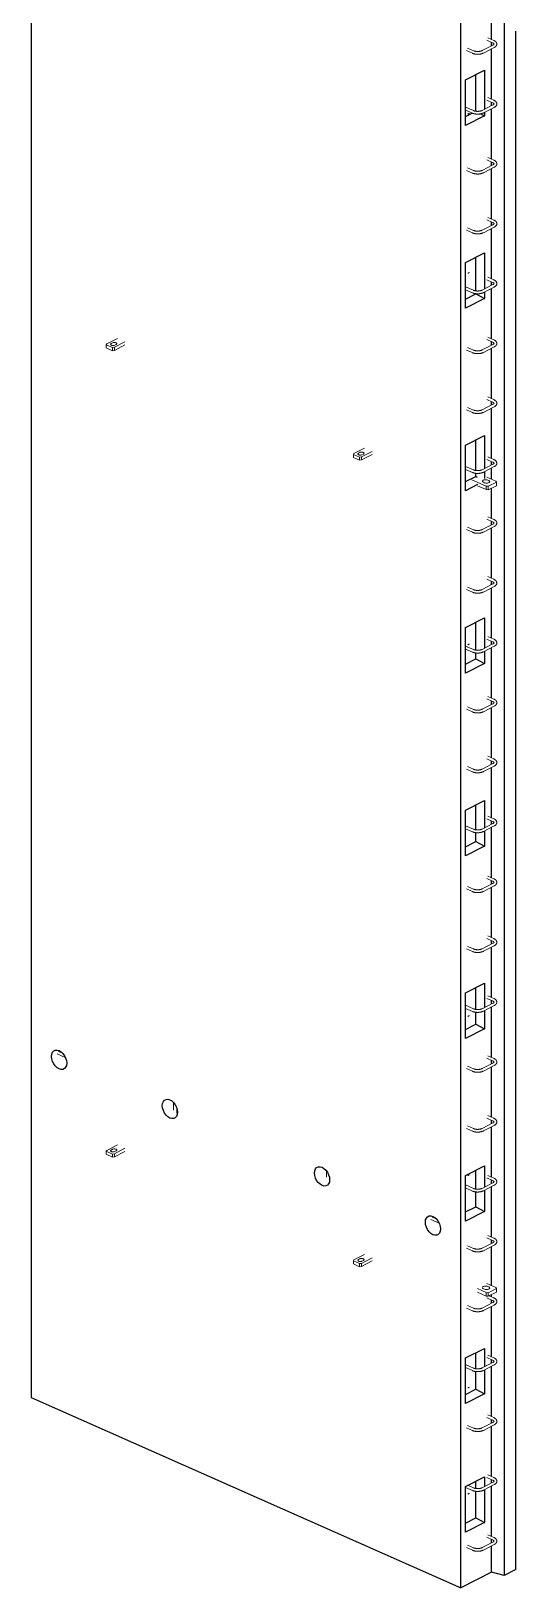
# Model space of a CAD drawing. Header units: millimetres. Extents: x -4792 to 8524, y 1067 to 19348.
# Drawn here: x 2716 to 4115, y 5855 to 10353 of the extents above; entities that cross this region are included whole.
import ezdxf

# ---------------------------------------------------------------- set-up
doc = ezdxf.new("R2010")
doc.units = ezdxf.units.MM
for name, color, linetype, lineweight in [('A-GENM', 13, 'Continuous', 18), ('A-WALL', 113, 'Continuous', 25), ('S-RBAR', 171, 'Continuous', 18)]:
    doc.layers.add(name, color=color, linetype=linetype, lineweight=lineweight)

# ---------------------------------------------------------------- blocks, each defined once
blk = doc.blocks.new('Rebar Bar - Part 2980172403-431004-3D Ortho')
at = {"layer": 'S-RBAR'}
blk.add_line((9966.4, 7041.2), (9966.4, 7058.5), dxfattribs=at)
blk = doc.blocks.new('Rebar Bar - Part 2980172403-V1-3D Ortho')
at = {"layer": 'S-RBAR'}
for p, q in [((9524, 7257.6), (9524, 7234.8)), ((9534, 7226), (9534, 7240.3))]:
    blk.add_line(p, q, dxfattribs=at)
blk = doc.blocks.new('Rebar Bar - Part 2031897438-431004-3D Ortho')
at = {"layer": 'S-RBAR'}
for p, q in [((9188.3, 7397.9), (9212.1, 7387.3)), ((9203.9, 7399.7), (9192, 7405))]:
    blk.add_line(p, q, dxfattribs=at)
blk = doc.blocks.new('Rebar Bar - Part 776176355-431004-3D Ortho')
at = {"layer": 'S-RBAR'}
blk.add_polyline3d([(10378.3, 12262.3, 0), (10377.2, 12261.7, 0), (10376, 12261.2, 0), (10374.8, 12260.7, 0), (10373.6, 12260.2, 0)], dxfattribs=at)
blk = doc.blocks.new('Rebar Bar - Part 2031897438-V2-3D Ortho')
at = {"layer": 'S-RBAR'}
for p, q in [((10267.4, 6918.9), (10291.2, 6908.3)), ((10283, 6920.8), (10271.1, 6926))]:
    blk.add_line(p, q, dxfattribs=at)
blk = doc.blocks.new('RR spread anchor face based - RR-SA-2_5-150-1726819-3D Ortho')
at = {"layer": 'A-GENM'}
for p, q in [((9362.3, 13461), (9331.6, 13445.3)), ((9353.6, 13435.5), (9384.3, 13451.2)), ((9331.6, 13445.3), (9330.1, 13442.7)), ((9330.1, 13442.7), (9348.3, 13434.6)), ((9330.1, 13442.7), (9330.1, 13433.9)), ((9348.3, 13425.8), (9330.1, 13433.9)), ((9344.6, 13446.3), (9348.7, 13448.4)), ((9348.3, 13434.6), (9353.6, 13435.5)), ((9348.3, 13434.6), (9348.3, 13425.8)), ((9353.6, 13426.7), (9348.3, 13425.8)), ((9384.3, 13442.4), (9353.6, 13426.7)), ((9353.6, 13435.5), (9353.6, 13426.7)), ((9359, 13443.9), (9354.9, 13441.8))]:
    blk.add_line(p, q, dxfattribs=at)
for points in [[(9348.7, 13448.4, 0), (9350.1, 13449, 0), (9351.8, 13449.3, 0), (9353.6, 13449.5, 0), (9355.4, 13449.4, 0), (9357.1, 13449.1, 0), (9358.6, 13448.6, 0), (9359.8, 13447.9, 0), (9360.5, 13447.1, 0), (9360.9, 13446.3, 0), (9360.7, 13445.4, 0), (9360, 13444.6, 0), (9359, 13443.9, 0)], [(9354.9, 13441.8, 0), (9353.5, 13441.2, 0), (9351.8, 13440.9, 0), (9350, 13440.7, 0), (9348.2, 13440.8, 0), (9346.5, 13441.1, 0), (9345, 13441.6, 0), (9343.8, 13442.3, 0), (9343.1, 13443.1, 0), (9342.8, 13443.9, 0)], [(9342.9, 13444.8, 0), (9343.6, 13445.6, 0), (9344.6, 13446.3, 0)]]:
    blk.add_polyline3d(points, dxfattribs=at)
blk = doc.blocks.new('RR spread anchor face based - RR-SA-2_5-150-V3-3D Ortho')
at = {"layer": 'A-GENM'}
for p, q in [((10075.9, 13144.5), (10044.9, 13128.7)), ((10066.9, 13118.9), (10097.6, 13134.6)), ((10044.9, 13128.7), (10043.4, 13126.1)), ((10043.4, 13126.1), (10061.6, 13118)), ((10043.4, 13126.1), (10043.4, 13117.3)), ((10061.6, 13109.2), (10043.4, 13117.3)), ((10057.9, 13129.7), (10062, 13131.8)), ((10061.6, 13118), (10066.9, 13118.9)), ((10061.6, 13118), (10061.6, 13109.2)), ((10066.9, 13110.1), (10061.6, 13109.2)), ((10097.6, 13125.8), (10066.9, 13110.1)), ((10066.9, 13118.9), (10066.9, 13110.1)), ((10072.3, 13127.3), (10068.2, 13125.2))]:
    blk.add_line(p, q, dxfattribs=at)
for points in [[(10068.2, 13125.2, 0), (10066.8, 13124.6, 0), (10065.1, 13124.3, 0), (10063.3, 13124.1, 0), (10061.5, 13124.2, 0), (10059.8, 13124.5, 0), (10058.3, 13125, 0), (10057.1, 13125.7, 0), (10056.4, 13126.5, 0), (10056.1, 13127.3, 0)], [(10056.2, 13128.2, 0), (10056.9, 13129, 0), (10057.9, 13129.7, 0)], [(10062, 13131.8, 0), (10063.4, 13132.4, 0), (10065.1, 13132.7, 0), (10066.9, 13132.9, 0), (10068.7, 13132.8, 0), (10070.4, 13132.5, 0), (10071.9, 13132, 0), (10073.1, 13131.3, 0), (10073.9, 13130.5, 0), (10074.2, 13129.7, 0), (10074, 13128.8, 0), (10073.3, 13128, 0), (10072.3, 13127.3, 0)]]:
    blk.add_polyline3d(points, dxfattribs=at)
blk = doc.blocks.new('RR spread anchor face based - RR-SA-2_5-150-V4-3D Ortho')
at = {"layer": 'A-GENM'}
for p, q in [((10044.9, 9132.3), (10043.4, 9129.8)), ((10075.9, 9148.2), (10044.9, 9132.3)), ((10057.9, 9133.4), (10062, 9135.5)), ((10066.9, 9122.6), (10097.4, 9138.2)), ((10072.3, 9130.9), (10068.2, 9128.9)), ((10043.4, 9129.8), (10061.6, 9121.7)), ((10043.4, 9129.8), (10043.4, 9121)), ((10061.6, 9112.9), (10043.4, 9121)), ((10061.6, 9121.7), (10066.9, 9122.6)), ((10061.6, 9121.7), (10061.6, 9112.9)), ((10066.9, 9113.8), (10061.6, 9112.9)), ((10097.6, 9129.5), (10066.9, 9113.8)), ((10066.9, 9122.6), (10066.9, 9113.8))]:
    blk.add_line(p, q, dxfattribs=at)
for points in [[(10068.2, 9128.9, 0), (10066.8, 9128.3, 0), (10065.1, 9127.9, 0), (10063.3, 9127.8, 0), (10061.5, 9127.9, 0), (10059.8, 9128.2, 0), (10058.3, 9128.7, 0), (10057.1, 9129.4, 0), (10056.4, 9130.2, 0), (10056.1, 9131, 0)], [(10056.2, 9131.9, 0), (10056.9, 9132.7, 0), (10057.9, 9133.4, 0)], [(10062, 9135.5, 0), (10063.4, 9136, 0), (10065.1, 9136.4, 0), (10066.9, 9136.6, 0), (10068.7, 9136.5, 0), (10070.4, 9136.2, 0), (10071.9, 9135.7, 0), (10073.1, 9135, 0), (10073.9, 9134.2, 0), (10074.2, 9133.3, 0), (10074, 9132.5, 0), (10073.3, 9131.7, 0), (10072.3, 9130.9, 0)]]:
    blk.add_polyline3d(points, dxfattribs=at)
blk = doc.blocks.new('Rebar Bar - Part 3166313199-431004-3D Ortho')
at = {"layer": 'S-RBAR'}
for p, q in [((10428.3, 13787), (10445.5, 13779.3)), ((10448.8, 13786.6), (10431.5, 13794.3))]:
    blk.add_line(p, q, dxfattribs=at)
blk = doc.blocks.new('Rebar Bar - Part 2227165887-431004-3D Ortho')
at = {"layer": 'S-RBAR'}
for points in [[(10446.3, 13773.1, 0), (10446.7, 13773.3, 0), (10447.1, 13773.5, 0), (10447.5, 13773.8, 0), (10447.8, 13774, 0), (10448.1, 13774.2, 0), (10448.4, 13774.4, 0), (10448.6, 13774.6, 0), (10448.8, 13774.8, 0), (10449, 13775, 0), (10449.1, 13775.2, 0), (10449.2, 13775.3, 0), (10449.3, 13775.5, 0), (10449.4, 13775.6, 0), (10449.4, 13775.7, 0), (10449.5, 13775.8, 0), (10449.5, 13775.9, 0), (10449.5, 13775.9, 0), (10449.5, 13776, 0), (10449.5, 13776, 0), (10449.5, 13776.1, 0), (10449.5, 13776.1, 0), (10449.5, 13776.2, 0), (10449.4, 13776.3, 0), (10449.4, 13776.4, 0), (10449.4, 13776.5, 0), (10449.3, 13776.6, 0), (10449.2, 13776.8, 0), (10449, 13776.9, 0), (10448.9, 13777.1, 0), (10448.7, 13777.3, 0), (10448.5, 13777.5, 0), (10448.2, 13777.7, 0), (10448, 13778, 0), (10447.6, 13778.2, 0), (10447.3, 13778.4, 0), (10446.9, 13778.6, 0), (10446.5, 13778.8, 0), (10446.1, 13779.1, 0), (10445.6, 13779.3, 0), (10445.5, 13779.3, 0)], [(10449.9, 13766, 0), (10450.6, 13766.3, 0), (10451.2, 13766.7, 0), (10451.8, 13767.1, 0), (10452.4, 13767.5, 0), (10453, 13767.9, 0), (10453.5, 13768.3, 0), (10454.1, 13768.8, 0), (10454.6, 13769.3, 0), (10455, 13769.8, 0), (10455.5, 13770.3, 0), (10455.9, 13770.9, 0), (10456.2, 13771.5, 0), (10456.6, 13772.1, 0), (10456.8, 13772.7, 0), (10457.1, 13773.4, 0), (10457.3, 13774.1, 0), (10457.4, 13774.8, 0), (10457.5, 13775.5, 0), (10457.5, 13776.2, 0), (10457.5, 13776.9, 0), (10457.3, 13777.6, 0), (10457.2, 13778.3, 0), (10457, 13779, 0), (10456.7, 13779.6, 0), (10456.4, 13780.3, 0), (10456.1, 13780.9, 0), (10455.7, 13781.4, 0), (10455.2, 13782, 0), (10454.8, 13782.5, 0), (10454.3, 13783, 0), (10453.8, 13783.5, 0), (10453.3, 13783.9, 0), (10452.7, 13784.4, 0), (10452.1, 13784.8, 0), (10451.5, 13785.2, 0), (10450.9, 13785.5, 0), (10450.3, 13785.9, 0), (10449.6, 13786.2, 0), (10448.9, 13786.6, 0), (10448.8, 13786.6, 0)]]:
    blk.add_polyline3d(points, dxfattribs=at)
blk = doc.blocks.new('Rebar Bar - Part 981547073-431004-3D Ortho')
at = {"layer": 'S-RBAR'}
for p, q in [((10446.3, 13773.1), (10414.9, 13757.1)), ((10418.6, 13749.9), (10449.9, 13766))]:
    blk.add_line(p, q, dxfattribs=at)
blk = doc.blocks.new('Rebar Bar - Part 2227165887-V5-3D Ortho')
at = {"layer": 'S-RBAR'}
for points in [[(10418.6, 13749.9, 0), (10417.9, 13749.6, 0), (10417.2, 13749.3, 0), (10416.5, 13749, 0), (10415.8, 13748.7, 0), (10415.1, 13748.5, 0), (10414.3, 13748.2, 0), (10413.5, 13748, 0), (10412.7, 13747.8, 0), (10411.9, 13747.6, 0), (10411.1, 13747.4, 0), (10410.3, 13747.2, 0), (10409.5, 13747.1, 0), (10408.6, 13746.9, 0), (10407.8, 13746.8, 0), (10406.9, 13746.7, 0), (10406.1, 13746.6, 0), (10405.2, 13746.6, 0), (10404.3, 13746.5, 0), (10403.5, 13746.5, 0), (10402.6, 13746.5, 0), (10401.7, 13746.5, 0), (10400.8, 13746.5, 0), (10400, 13746.5, 0), (10399.1, 13746.6, 0), (10398.2, 13746.6, 0), (10397.4, 13746.7, 0), (10396.5, 13746.8, 0), (10395.7, 13746.9, 0), (10394.8, 13747.1, 0), (10394, 13747.2, 0), (10393.2, 13747.4, 0), (10392.4, 13747.6, 0), (10391.6, 13747.8, 0), (10390.8, 13748, 0), (10390, 13748.2, 0), (10389.2, 13748.4, 0), (10388.5, 13748.7, 0), (10387.8, 13749, 0), (10387.1, 13749.3, 0), (10386.9, 13749.4, 0)], [(10414.9, 13757.1, 0), (10414.5, 13756.8, 0), (10414, 13756.6, 0), (10413.5, 13756.4, 0), (10413, 13756.2, 0), (10412.5, 13756, 0), (10411.9, 13755.8, 0), (10411.3, 13755.7, 0), (10410.7, 13755.5, 0), (10410.1, 13755.4, 0), (10409.5, 13755.2, 0), (10408.8, 13755.1, 0), (10408.2, 13755, 0), (10407.5, 13754.9, 0), (10406.8, 13754.8, 0), (10406.1, 13754.7, 0), (10405.4, 13754.6, 0), (10404.7, 13754.6, 0), (10404, 13754.5, 0), (10403.2, 13754.5, 0), (10402.5, 13754.5, 0), (10401.8, 13754.5, 0), (10401.1, 13754.5, 0), (10400.3, 13754.5, 0), (10399.6, 13754.5, 0), (10398.9, 13754.6, 0), (10398.2, 13754.7, 0), (10397.5, 13754.8, 0), (10396.8, 13754.8, 0), (10396.1, 13755, 0), (10395.5, 13755.1, 0), (10394.8, 13755.2, 0), (10394.2, 13755.3, 0), (10393.6, 13755.5, 0), (10393, 13755.7, 0), (10392.4, 13755.8, 0), (10391.8, 13756, 0), (10391.3, 13756.2, 0), (10390.8, 13756.4, 0), (10390.3, 13756.6, 0), (10390.1, 13756.7, 0)]]:
    blk.add_polyline3d(points, dxfattribs=at)
blk = doc.blocks.new('Rebar Bar - Part 3131074535-431004-3D Ortho')
at = {"layer": 'S-RBAR'}
for p, q in [((10390.1, 13756.7), (10372.9, 13764.3)), ((10369.7, 13757), (10386.9, 13749.4))]:
    blk.add_line(p, q, dxfattribs=at)
blk = doc.blocks.new('Rebar Bar - Part 3131074535-V9-3D Ortho')
at = {"layer": 'S-RBAR'}
for p, q in [((10390.1, 11680.4), (10367.3, 11690.6)), ((10367.3, 11681.8), (10386.9, 11673.1))]:
    blk.add_line(p, q, dxfattribs=at)
blk = doc.blocks.new('Rebar Bar - Part 3131074535-V10-3D Ortho')
at = {"layer": 'S-RBAR'}
for p, q in [((10369.7, 9258.4), (10386.9, 9250.8)), ((10390.1, 9258.1), (10372.6, 9265.8))]:
    blk.add_line(p, q, dxfattribs=at)
blk = doc.blocks.new('Rebar Bar - Part 3166313199-V11-3D Ortho')
at = {"layer": 'S-RBAR'}
for p, q in [((10428.3, 8423.3), (10445.5, 8415.6)), ((10448.8, 8422.9), (10431.5, 8430.6))]:
    blk.add_line(p, q, dxfattribs=at)
blk = doc.blocks.new('Rebar Bar - Part 3131074535-V12-3D Ortho')
at = {"layer": 'S-RBAR'}
for p, q in [((10369.7, 7701.2), (10386.9, 7693.6)), ((10390.1, 7700.9), (10373.2, 7708.4))]:
    blk.add_line(p, q, dxfattribs=at)
blk = doc.blocks.new('Rebar Bar - Part 3166313199-V13-3D Ortho')
at = {"layer": 'S-RBAR'}
for p, q in [((10428.3, 6693), (10445.5, 6685.4)), ((10448.8, 6692.7), (10435.3, 6698.7))]:
    blk.add_line(p, q, dxfattribs=at)
blk = doc.blocks.new('Rebar Bar - Part 3131074535-V14-3D Ortho')
at = {"layer": 'S-RBAR'}
for p, q in [((10367.3, 6145.1), (10386.9, 6136.4)), ((10390.1, 6143.7), (10372.9, 6151.3))]:
    blk.add_line(p, q, dxfattribs=at)
blk = doc.blocks.new('RR spread anchor face based - RR-SA-4_0-320-1726835-3D Ortho')
at = {"layer": 'A-GENM'}
for p, q in [((10401.3, 13046.2), (10426.9, 13034.9)), ((10421.8, 13044.3), (10418.9, 13045.6)), ((10454.2, 13048.8), (10428.6, 13060.2)), ((10431.1, 13051.9), (10434.1, 13050.6)), ((10432.3, 13034.1), (10456.2, 13046.3)), ((10456.2, 13046.3), (10454.2, 13048.8)), ((10456.2, 13046.3), (10456.2, 13035.8)), ((10426.9, 13024.3), (10401.3, 13035.7)), ((10426.9, 13034.9), (10432.3, 13034.1)), ((10426.9, 13024.3), (10426.9, 13034.9)), ((10432.3, 13023.6), (10426.9, 13024.3)), ((10456.2, 13035.8), (10432.3, 13023.6)), ((10432.3, 13034.1), (10432.3, 13023.6))]:
    blk.add_line(p, q, dxfattribs=at)
for points in [[(10418.9, 13045.6, 0), (10417.4, 13046.5, 0), (10416.4, 13047.5, 0), (10416, 13048.6, 0)], [(10416.2, 13049.7, 0), (10417, 13050.8, 0), (10418.4, 13051.7, 0), (10420.2, 13052.4, 0), (10422.4, 13052.9, 0), (10424.7, 13053, 0), (10427, 13052.9, 0), (10429.2, 13052.5, 0), (10431.1, 13051.9, 0)], [(10434.1, 13050.6, 0), (10435.6, 13049.7, 0), (10436.5, 13048.7, 0), (10436.9, 13047.6, 0), (10436.7, 13046.5, 0), (10435.9, 13045.4, 0), (10434.5, 13044.5, 0), (10432.7, 13043.8, 0), (10430.6, 13043.4, 0), (10428.2, 13043.2, 0), (10425.9, 13043.3, 0), (10423.7, 13043.7, 0), (10421.8, 13044.3, 0)]]:
    blk.add_polyline3d(points, dxfattribs=at)
blk = doc.blocks.new('RR spread anchor face based - RR-SA-4_0-320-V17-3D Ortho')
at = {"layer": 'A-GENM'}
for p, q in [((10385.8, 9056.8), (10426.9, 9038.5)), ((10421.8, 9048), (10418.9, 9049.3)), ((10454.2, 9052.5), (10428.6, 9063.8)), ((10431.1, 9055.6), (10434.1, 9054.3)), ((10432.3, 9037.8), (10456.2, 9050)), ((10456.2, 9050), (10454.2, 9052.5)), ((10456.2, 9050), (10456.2, 9039.4)), ((10426.9, 9028), (10401.3, 9039.3)), ((10426.9, 9038.5), (10432.3, 9037.8)), ((10426.9, 9028), (10426.9, 9038.5)), ((10432.3, 9027.2), (10426.9, 9028)), ((10456.2, 9039.4), (10432.3, 9027.2)), ((10432.3, 9037.8), (10432.3, 9027.2))]:
    blk.add_line(p, q, dxfattribs=at)
for points in [[(10418.9, 9049.3, 0), (10417.4, 9050.1, 0), (10416.4, 9051.2, 0), (10416, 9052.3, 0)], [(10416.2, 9053.4, 0), (10417, 9054.4, 0), (10418.4, 9055.3, 0), (10420.2, 9056.1, 0), (10422.4, 9056.5, 0), (10424.7, 9056.7, 0), (10427, 9056.6, 0), (10429.2, 9056.2, 0), (10431.1, 9055.6, 0)], [(10434.1, 9054.3, 0), (10435.6, 9053.4, 0), (10436.5, 9052.4, 0), (10436.9, 9051.3, 0), (10436.7, 9050.2, 0), (10435.9, 9049.1, 0), (10434.5, 9048.2, 0), (10432.7, 9047.5, 0), (10430.6, 9047, 0), (10428.2, 9046.8, 0), (10425.9, 9046.9, 0), (10423.7, 9047.3, 0), (10421.8, 9048, 0)]]:
    blk.add_polyline3d(points, dxfattribs=at)

msp = doc.modelspace()

# ---------------------------------------------------------------- linework, layer by layer
at = {"layer": 'A-WALL'}
for p, q in [((4080.8, 13852.5), (4080.8, 5890.6)), ((2716, 13741.9), (2716, 6405.2)), ((3956.1, 5854.8), (3956.1, 13261.2)), ((4044.7, 10329), (4044.7, 10474.6)), ((4114.9, 5908), (4114.9, 10352.8)), ((4044.7, 10310.5), (4044.7, 10320.4)), ((4044.7, 10156), (4044.7, 10301.6)), ((3969.7, 10212), (4024.3, 10239.9)), ((3969.7, 10080.1), (3969.7, 10212)), ((3999.2, 10121.6), (3999.2, 10227.1)), ((4024.3, 10239.9), (4024.3, 10127)), ((4044.7, 10137.5), (4044.7, 10147.4)), ((4044.7, 9983), (4044.7, 10128.6)), ((3969.7, 10106.4), (3988.8, 10116.2)), ((4024.3, 10108), (3969.7, 10080.1)), ((4013.2, 10113.9), (4024.3, 10108)), ((4024.3, 10118.1), (4024.3, 10108)), ((4044.7, 9964.5), (4044.7, 9974.3)), ((4044.7, 9810), (4044.7, 9955.2)), ((4044.7, 9791.4), (4044.7, 9801.3)), ((4044.7, 9637), (4044.7, 9782.5)), ((3969.7, 9684.5), (4024.3, 9712.3)), ((3969.7, 9552.6), (3969.7, 9684.5)), ((3999.2, 9602.5), (3999.2, 9699.5)), ((4024.3, 9712.3), (4024.3, 9607.9)), ((4044.7, 9618.4), (4044.7, 9628.3)), ((3969.7, 9578.8), (3999.2, 9593.9)), ((3999.2, 9593.9), (3999.2, 9594.4)), ((3999.2, 9593.9), (4024.3, 9580.4)), ((4024.3, 9599.1), (4024.3, 9580.4)), ((4044.7, 9463.9), (4044.7, 9609.5)), ((4024.3, 9580.4), (3969.7, 9552.6)), ((4044.7, 9445.4), (4044.7, 9455.3)), ((4044.7, 9291.4), (4044.7, 9436.5)), ((4044.7, 9272.4), (4044.7, 9282.2)), ((4044.7, 9117.9), (4044.7, 9263.5)), ((3969.7, 9156.9), (4024.3, 9184.8)), ((4024.3, 9184.8), (4024.3, 9088.8)), ((3969.7, 9025), (3969.7, 9156.9)), ((3999.2, 9083.5), (3999.2, 9171.9)), ((4044.7, 9099.3), (4044.7, 9109.2)), ((4044.7, 9057.8), (4044.7, 9090.4)), ((3969.7, 9051.3), (3999.2, 9066.3)), ((4003.8, 9042.4), (3969.7, 9025)), ((3999.2, 9066.3), (3999.2, 9075.3)), ((3999.2, 9066.3), (4002.9, 9064.3)), ((4024.3, 9080), (4024.3, 9060.4)), ((4044.7, 8944.9), (4044.7, 9032.3)), ((4044.7, 8926.3), (4044.7, 8936.2)), ((4044.7, 8771.8), (4044.7, 8917.4)), ((4044.7, 8753.3), (4044.7, 8763.2)), ((4044.7, 8598.8), (4044.7, 8744.4)), ((3969.7, 8629.3), (4024.3, 8657.2)), ((3999.2, 8564.4), (3999.2, 8644.4)), ((4024.3, 8657.2), (4024.3, 8569.8)), ((3969.7, 8497.4), (3969.7, 8629.3)), ((3999.2, 8538.7), (3999.2, 8556.2)), ((4024.3, 8560.9), (4024.3, 8525.3)), ((4044.7, 8580.3), (4044.7, 8590.1)), ((4044.7, 8425.8), (4044.7, 8571.4)), ((3969.7, 8523.7), (3999.2, 8538.7)), ((4024.3, 8525.3), (3969.7, 8497.4)), ((3999.2, 8538.7), (4024.3, 8525.3)), ((4044.7, 8407.2), (4044.7, 8417.1)), ((4044.7, 8252.8), (4044.7, 8398.3)), ((4044.7, 8234.2), (4044.7, 8244.1)), ((4044.7, 8079.7), (4044.7, 8225.3)), ((3969.7, 8101.8), (4024.3, 8129.6)), ((3969.7, 7969.9), (3969.7, 8101.8)), ((3999.2, 8045.3), (3999.2, 8116.8)), ((4024.3, 8129.6), (4024.3, 8050.7)), ((4044.7, 8061.2), (4044.7, 8071.1)), ((4044.7, 7906.7), (4044.7, 8052.3)), ((3969.7, 7996.1), (3999.2, 8011.2)), ((3999.2, 8011.2), (3999.2, 8037.2)), ((3999.2, 8011.2), (4024.3, 7997.7)), ((4024.3, 8041.9), (4024.3, 7997.7)), ((4024.3, 7997.7), (3969.7, 7969.9)), ((4044.7, 7888.2), (4044.7, 7898.1)), ((4044.7, 7733.9), (4044.7, 7879.3)), ((4044.7, 7715.2), (4044.7, 7725)), ((4044.7, 7560.7), (4044.7, 7706.2)), ((3969.7, 7574.2), (4024.3, 7602.1)), ((4024.3, 7602.1), (4024.3, 7531.6)), ((3969.7, 7442.3), (3969.7, 7574.2)), ((3999.2, 7526.3), (3999.2, 7589.2)), ((3999.2, 7483.6), (3999.2, 7518.1)), ((4024.3, 7522.8), (4024.3, 7470.2)), ((4044.7, 7542.1), (4044.7, 7552)), ((4044.7, 7387.7), (4044.7, 7533.2)), ((3969.7, 7468.6), (3999.2, 7483.6)), ((4024.3, 7470.2), (3969.7, 7442.3)), ((3999.2, 7483.6), (4024.3, 7470.2)), ((4044.7, 7369.1), (4044.7, 7379)), ((4044.7, 7214.6), (4044.7, 7360.2)), ((4044.7, 7196.1), (4044.7, 7206)), ((4044.7, 7041.6), (4044.7, 7187.2)), ((3969.7, 7046.6), (4024.3, 7074.5)), ((4024.3, 7074.5), (4024.3, 7012.5)), ((3969.7, 6914.7), (3969.7, 7046.6)), ((3999.2, 7007.2), (3999.2, 7061.7)), ((4044.7, 7023.1), (4044.7, 7032.9)), ((3999.2, 6956), (3999.2, 6999)), ((4024.3, 7003.7), (4024.3, 6942.6)), ((4044.7, 6868.6), (4044.7, 7014.2)), ((3969.7, 6941), (3999.2, 6956)), ((4024.3, 6942.6), (3969.7, 6914.7)), ((3999.2, 6956), (4024.3, 6942.6)), ((4044.7, 6850), (4044.7, 6859.9)), ((4044.7, 6727.7), (4044.7, 6841.1)), ((4044.7, 6695.6), (4044.7, 6702.2)), ((4044.7, 6677), (4044.7, 6686.9)), ((4044.7, 6522.5), (4044.7, 6668.1)), ((3969.7, 6519.1), (4024.3, 6546.9)), ((3999.2, 6488.1), (3999.2, 6533.9)), ((4024.3, 6546.9), (4024.3, 6493.5)), ((3969.7, 6387.2), (3969.7, 6519.1)), ((3999.2, 6428.5), (3999.2, 6480)), ((4024.3, 6484.7), (4024.3, 6415)), ((4044.7, 6504), (4044.7, 6513.9)), ((4044.7, 6349.5), (4044.7, 6495.1)), ((2716, 6405.2), (3956.1, 5854.8)), ((3969.7, 6413.4), (3999.2, 6428.5)), ((4024.3, 6415), (3969.7, 6387.2)), ((3999.2, 6428.5), (4024.3, 6415)), ((4044.7, 6331), (4044.7, 6340.8)), ((4044.7, 6176.5), (4044.7, 6322.1)), ((3969.7, 6147.6), (4024.3, 6175.4)), ((3999.2, 6142.1), (3999.2, 6162.6)), ((4024.3, 6175.4), (4024.3, 6147.4)), ((4044.7, 6157.9), (4044.7, 6167.8)), ((3969.7, 6015.7), (3969.7, 6147.6)), ((3999.2, 6057), (3999.2, 6133.9)), ((4024.3, 6138.6), (4024.3, 6043.5)), ((4044.7, 6003.5), (4044.7, 6149)), ((3969.7, 6041.9), (3999.2, 6057)), ((4024.3, 6043.5), (3969.7, 6015.7)), ((3999.2, 6057), (4024.3, 6043.5)), ((4044.7, 5984.9), (4044.7, 5994.8)), ((4044.7, 5900.1), (4044.7, 5976)), ((4044.7, 5900.1), (3956.1, 5854.8)), ((4080.8, 5890.6), (4044.7, 5900.1)), ((4114.9, 5908), (4080.8, 5890.6))]:
    msp.add_line(p, q, dxfattribs=at)
for points in [[(2796.5, 7354.3, 0), (2790.8, 7357.7, 0), (2785.5, 7362.7, 0), (2781, 7368.9, 0), (2777.5, 7375.9, 0), (2775.3, 7383.2, 0), (2774.6, 7390.4, 0), (2775.3, 7396.9, 0), (2777.5, 7402.3, 0), (2781, 7406.2, 0), (2785.5, 7408.4, 0), (2790.8, 7408.7, 0), (2796.5, 7407, 0)], [(2796.5, 7407, 0), (2802.2, 7403.6, 0), (2807.5, 7398.6, 0), (2812, 7392.4, 0), (2815.5, 7385.4, 0), (2817.7, 7378.1, 0), (2818.5, 7370.9, 0), (2817.7, 7364.4, 0), (2815.5, 7359, 0), (2812, 7355.1, 0), (2807.5, 7353, 0), (2802.2, 7352.7, 0), (2796.5, 7354.3, 0)], [(3116.6, 7212.2, 0), (3110.9, 7215.6, 0), (3105.6, 7220.6, 0), (3101.1, 7226.8, 0), (3097.6, 7233.9, 0), (3095.4, 7241.2, 0), (3094.6, 7248.3, 0), (3095.4, 7254.8, 0), (3097.6, 7260.2, 0), (3101.1, 7264.1, 0), (3105.6, 7266.3, 0), (3110.9, 7266.6, 0), (3116.6, 7265, 0)], [(3116.6, 7265, 0), (3122.3, 7261.6, 0), (3127.6, 7256.6, 0), (3132.1, 7250.4, 0), (3135.6, 7243.4, 0), (3137.8, 7236, 0), (3138.5, 7228.9, 0), (3137.8, 7222.4, 0), (3135.6, 7217, 0), (3132.1, 7213.1, 0), (3127.6, 7210.9, 0), (3122.3, 7210.6, 0), (3116.6, 7212.2, 0)], [(3555.5, 7017.4, 0), (3549.9, 7020.8, 0), (3544.6, 7025.8, 0), (3540, 7032, 0), (3536.5, 7039, 0), (3534.3, 7046.4, 0), (3533.6, 7053.5, 0), (3534.3, 7060, 0), (3536.5, 7065.4, 0), (3540, 7069.3, 0), (3544.6, 7071.5, 0), (3549.9, 7071.8, 0), (3555.5, 7070.2, 0)], [(3555.5, 7070.2, 0), (3561.2, 7066.7, 0), (3566.5, 7061.7, 0), (3571.1, 7055.5, 0), (3574.5, 7048.5, 0), (3576.7, 7041.2, 0), (3577.5, 7034, 0), (3576.7, 7027.5, 0), (3574.5, 7022.1, 0), (3571.1, 7018.2, 0), (3566.5, 7016.1, 0), (3561.2, 7015.8, 0), (3555.5, 7017.4, 0)], [(3875.6, 6875.3, 0), (3869.9, 6878.8, 0), (3864.6, 6883.7, 0), (3860.1, 6889.9, 0), (3856.6, 6897, 0), (3854.4, 6904.3, 0), (3853.7, 6911.5, 0), (3854.4, 6917.9, 0), (3856.6, 6923.3, 0), (3860.1, 6927.3, 0), (3864.6, 6929.4, 0), (3869.9, 6929.7, 0), (3875.6, 6928.1, 0)], [(3875.6, 6928.1, 0), (3881.3, 6924.7, 0), (3886.6, 6919.7, 0), (3891.1, 6913.5, 0), (3894.6, 6906.5, 0), (3896.8, 6899.1, 0), (3897.6, 6892, 0), (3896.8, 6885.5, 0), (3894.6, 6880.1, 0), (3891.1, 6876.2, 0), (3886.6, 6874, 0), (3881.3, 6873.7, 0), (3875.6, 6875.3, 0)]]:
    msp.add_polyline3d(points, dxfattribs=at)

# ---------------------------------------------------------------- block references
at = {"layer": 'A-GENM'}
for name, p in [('RR spread anchor face based - RR-SA-2_5-150-1726819-3D Ortho', (-6397.5, -3996.3)), ('RR spread anchor face based - RR-SA-2_5-150-V4-3D Ortho', (-6397.5, 0)), ('RR spread anchor face based - RR-SA-4_0-320-V17-3D Ortho', (-6397.5, 0)), ('RR spread anchor face based - RR-SA-2_5-150-1726819-3D Ortho', (-6397.5, -6326.4)), ('RR spread anchor face based - RR-SA-2_5-150-V3-3D Ortho', (-6397.5, -6326.4)), ('RR spread anchor face based - RR-SA-4_0-320-1726835-3D Ortho', (-6397.5, -6326.4))]:
    msp.add_blockref(name, p, dxfattribs=at)
at = {"layer": 'S-RBAR'}
for name, p in [('Rebar Bar - Part 3131074535-431004-3D Ortho', (-6397.5, -3460.5)), ('Rebar Bar - Part 981547073-431004-3D Ortho', (-6397.5, -3460.5)), ('Rebar Bar - Part 3166313199-431004-3D Ortho', (-6397.5, -3460.5)), ('Rebar Bar - Part 2227165887-431004-3D Ortho', (-6397.5, -3460.5)), ('Rebar Bar - Part 2227165887-V5-3D Ortho', (-6397.5, -3460.5)), ('Rebar Bar - Part 3131074535-V9-3D Ortho', (-6397.5, -1557.2)), ('Rebar Bar - Part 2227165887-V5-3D Ortho', (-6397.5, -3633.5)), ('Rebar Bar - Part 981547073-431004-3D Ortho', (-6397.5, -3633.5)), ('Rebar Bar - Part 3166313199-431004-3D Ortho', (-6397.5, -3633.5)), ('Rebar Bar - Part 2227165887-431004-3D Ortho', (-6397.5, -3633.5)), ('Rebar Bar - Part 776176355-431004-3D Ortho', (-6397.5, -2147)), ('Rebar Bar - Part 3166313199-431004-3D Ortho', (-6397.5, -3806.5)), ('Rebar Bar - Part 3131074535-431004-3D Ortho', (-6397.5, -3806.5)), ('Rebar Bar - Part 2227165887-V5-3D Ortho', (-6397.5, -3806.5)), ('Rebar Bar - Part 981547073-431004-3D Ortho', (-6397.5, -3806.5)), ('Rebar Bar - Part 2227165887-431004-3D Ortho', (-6397.5, -3806.5)), ('Rebar Bar - Part 3166313199-431004-3D Ortho', (-6397.5, -3979.5)), ('Rebar Bar - Part 2227165887-431004-3D Ortho', (-6397.5, -3979.5)), ('Rebar Bar - Part 3131074535-431004-3D Ortho', (-6397.5, -3979.5)), ('Rebar Bar - Part 2227165887-V5-3D Ortho', (-6397.5, -3979.5)), ('Rebar Bar - Part 981547073-431004-3D Ortho', (-6397.5, -3979.5)), ('Rebar Bar - Part 776176355-431004-3D Ortho', (-6397.5, -2607.1)), ('Rebar Bar - Part 3166313199-431004-3D Ortho', (-6397.5, -4152.6)), ('Rebar Bar - Part 2227165887-431004-3D Ortho', (-6397.5, -4152.6)), ('Rebar Bar - Part 3131074535-V9-3D Ortho', (-6397.5, -2076.3)), ('Rebar Bar - Part 2227165887-V5-3D Ortho', (-6397.5, -4152.6)), ('Rebar Bar - Part 981547073-431004-3D Ortho', (-6397.5, -4152.6)), ('Rebar Bar - Part 981547073-431004-3D Ortho', (-6397.5, -4325.6)), ('Rebar Bar - Part 3166313199-431004-3D Ortho', (-6397.5, -4325.6)), ('Rebar Bar - Part 2227165887-431004-3D Ortho', (-6397.5, -4325.6)), ('Rebar Bar - Part 3131074535-431004-3D Ortho', (-6397.5, -4325.6)), ('Rebar Bar - Part 2227165887-V5-3D Ortho', (-6397.5, -4325.6)), ('Rebar Bar - Part 981547073-431004-3D Ortho', (-6397.5, -4498.6)), ('Rebar Bar - Part 3166313199-431004-3D Ortho', (-6397.5, -4498.6)), ('Rebar Bar - Part 2227165887-431004-3D Ortho', (-6397.5, -4498.6)), ('Rebar Bar - Part 3131074535-V10-3D Ortho', (-6397.5, 0)), ('Rebar Bar - Part 2227165887-V5-3D Ortho', (-6397.5, -4498.6)), ('Rebar Bar - Part 3131074535-V9-3D Ortho', (-6397.5, -2595.3)), ('Rebar Bar - Part 981547073-431004-3D Ortho', (-6397.5, -4671.6)), ('Rebar Bar - Part 3166313199-431004-3D Ortho', (-6397.5, -4671.6)), ('Rebar Bar - Part 2227165887-431004-3D Ortho', (-6397.5, -4671.6)), ('Rebar Bar - Part 2227165887-V5-3D Ortho', (-6397.5, -4671.6)), ('Rebar Bar - Part 3131074535-431004-3D Ortho', (-6397.5, -4844.6)), ('Rebar Bar - Part 2227165887-V5-3D Ortho', (-6397.5, -4844.6)), ('Rebar Bar - Part 981547073-431004-3D Ortho', (-6397.5, -4844.6)), ('Rebar Bar - Part 3166313199-431004-3D Ortho', (-6397.5, -4844.6)), ('Rebar Bar - Part 2227165887-431004-3D Ortho', (-6397.5, -4844.6)), ('Rebar Bar - Part 3166313199-431004-3D Ortho', (-6397.5, -5017.7)), ('Rebar Bar - Part 3131074535-431004-3D Ortho', (-6397.5, -5017.7)), ('Rebar Bar - Part 2227165887-V5-3D Ortho', (-6397.5, -5017.7)), ('Rebar Bar - Part 981547073-431004-3D Ortho', (-6397.5, -5017.7)), ('Rebar Bar - Part 2227165887-431004-3D Ortho', (-6397.5, -5017.7)), ('Rebar Bar - Part 3166313199-431004-3D Ortho', (-6397.5, -5190.7)), ('Rebar Bar - Part 2227165887-431004-3D Ortho', (-6397.5, -5190.7)), ('Rebar Bar - Part 3131074535-V9-3D Ortho', (-6397.5, -3114.4)), ('Rebar Bar - Part 776176355-431004-3D Ortho', (-6397.5, -3680.6)), ('Rebar Bar - Part 2227165887-V5-3D Ortho', (-6397.5, -5190.7)), ('Rebar Bar - Part 981547073-431004-3D Ortho', (-6397.5, -5190.7)), ('Rebar Bar - Part 3166313199-V11-3D Ortho', (-6397.5, 0)), ('Rebar Bar - Part 2227165887-431004-3D Ortho', (-6397.5, -5363.7)), ('Rebar Bar - Part 3131074535-431004-3D Ortho', (-6397.5, -5363.7)), ('Rebar Bar - Part 2227165887-V5-3D Ortho', (-6397.5, -5363.7)), ('Rebar Bar - Part 981547073-431004-3D Ortho', (-6397.5, -5363.7)), ('Rebar Bar - Part 981547073-431004-3D Ortho', (-6397.5, -5536.7)), ('Rebar Bar - Part 3166313199-431004-3D Ortho', (-6397.5, -5536.7)), ('Rebar Bar - Part 2227165887-431004-3D Ortho', (-6397.5, -5536.7)), ('Rebar Bar - Part 3131074535-431004-3D Ortho', (-6397.5, -5536.7)), ('Rebar Bar - Part 2227165887-V5-3D Ortho', (-6397.5, -5536.7)), ('Rebar Bar - Part 3131074535-V9-3D Ortho', (-6397.5, -3633.5)), ('Rebar Bar - Part 981547073-431004-3D Ortho', (-6397.5, -5709.8)), ('Rebar Bar - Part 3166313199-431004-3D Ortho', (-6397.5, -5709.8)), ('Rebar Bar - Part 2227165887-431004-3D Ortho', (-6397.5, -5709.8)), ('Rebar Bar - Part 2227165887-V5-3D Ortho', (-6397.5, -5709.8)), ('Rebar Bar - Part 3131074535-431004-3D Ortho', (-6397.5, -5882.8)), ('Rebar Bar - Part 2227165887-V5-3D Ortho', (-6397.5, -5882.8)), ('Rebar Bar - Part 981547073-431004-3D Ortho', (-6397.5, -5882.8)), ('Rebar Bar - Part 3166313199-431004-3D Ortho', (-6397.5, -5882.8)), ('Rebar Bar - Part 2227165887-431004-3D Ortho', (-6397.5, -5882.8)), ('Rebar Bar - Part 3166313199-431004-3D Ortho', (-6397.5, -6055.8)), ('Rebar Bar - Part 3131074535-V12-3D Ortho', (-6397.5, 0)), ('Rebar Bar - Part 2227165887-V5-3D Ortho', (-6397.5, -6055.8)), ('Rebar Bar - Part 981547073-431004-3D Ortho', (-6397.5, -6055.8)), ('Rebar Bar - Part 2227165887-431004-3D Ortho', (-6397.5, -6055.8)), ('Rebar Bar - Part 3166313199-431004-3D Ortho', (-6397.5, -6228.8)), ('Rebar Bar - Part 2227165887-431004-3D Ortho', (-6397.5, -6228.8)), ('Rebar Bar - Part 3131074535-V9-3D Ortho', (-6397.5, -4152.6)), ('Rebar Bar - Part 2227165887-V5-3D Ortho', (-6397.5, -6228.8)), ('Rebar Bar - Part 981547073-431004-3D Ortho', (-6397.5, -6228.8)), ('Rebar Bar - Part 776176355-431004-3D Ortho', (-6397.5, -4754.1)), ('Rebar Bar - Part 2031897438-431004-3D Ortho', (-6397.5, 0)), ('Rebar Bar - Part 3166313199-431004-3D Ortho', (-6397.5, -6401.9)), ('Rebar Bar - Part 2227165887-431004-3D Ortho', (-6397.5, -6401.9)), ('Rebar Bar - Part 3131074535-431004-3D Ortho', (-6397.5, -6401.9)), ('Rebar Bar - Part 2227165887-V5-3D Ortho', (-6397.5, -6401.9)), ('Rebar Bar - Part 981547073-431004-3D Ortho', (-6397.5, -6401.9)), ('Rebar Bar - Part 2980172403-V1-3D Ortho', (-6397.5, 0)), ('Rebar Bar - Part 981547073-431004-3D Ortho', (-6397.5, -6574.9)), ('Rebar Bar - Part 3166313199-431004-3D Ortho', (-6397.5, -6574.9)), ('Rebar Bar - Part 2227165887-431004-3D Ortho', (-6397.5, -6574.9)), ('Rebar Bar - Part 3131074535-431004-3D Ortho', (-6397.5, -6574.9)), ('Rebar Bar - Part 2227165887-V5-3D Ortho', (-6397.5, -6574.9)), ('Rebar Bar - Part 2980172403-431004-3D Ortho', (-6397.5, 0)), ('Rebar Bar - Part 3131074535-V9-3D Ortho', (-6397.5, -4671.6)), ('Rebar Bar - Part 776176355-431004-3D Ortho', (-6397.5, -5214.1)), ('Rebar Bar - Part 981547073-431004-3D Ortho', (-6397.5, -6747.9)), ('Rebar Bar - Part 3166313199-431004-3D Ortho', (-6397.5, -6747.9)), ('Rebar Bar - Part 2227165887-431004-3D Ortho', (-6397.5, -6747.9)), ('Rebar Bar - Part 2227165887-V5-3D Ortho', (-6397.5, -6747.9)), ('Rebar Bar - Part 2031897438-V2-3D Ortho', (-6397.5, 0)), ('Rebar Bar - Part 3131074535-431004-3D Ortho', (-6397.5, -6920.9)), ('Rebar Bar - Part 981547073-431004-3D Ortho', (-6397.5, -6920.9)), ('Rebar Bar - Part 3166313199-431004-3D Ortho', (-6397.5, -6920.9)), ('Rebar Bar - Part 2227165887-431004-3D Ortho', (-6397.5, -6920.9)), ('Rebar Bar - Part 2227165887-V5-3D Ortho', (-6397.5, -6920.9)), ('Rebar Bar - Part 3131074535-431004-3D Ortho', (-6397.5, -7093.9)), ('Rebar Bar - Part 2227165887-V5-3D Ortho', (-6397.5, -7093.9)), ('Rebar Bar - Part 981547073-431004-3D Ortho', (-6397.5, -7093.9)), ('Rebar Bar - Part 3166313199-V13-3D Ortho', (-6397.5, 0)), ('Rebar Bar - Part 2227165887-431004-3D Ortho', (-6397.5, -7093.9)), ('Rebar Bar - Part 3166313199-431004-3D Ortho', (-6397.5, -7267)), ('Rebar Bar - Part 3131074535-V9-3D Ortho', (-6397.5, -5190.7)), ('Rebar Bar - Part 2227165887-V5-3D Ortho', (-6397.5, -7267)), ('Rebar Bar - Part 981547073-431004-3D Ortho', (-6397.5, -7267)), ('Rebar Bar - Part 2227165887-431004-3D Ortho', (-6397.5, -7267)), ('Rebar Bar - Part 776176355-431004-3D Ortho', (-6397.5, -5827.6)), ('Rebar Bar - Part 3166313199-431004-3D Ortho', (-6397.5, -7440)), ('Rebar Bar - Part 2227165887-431004-3D Ortho', (-6397.5, -7440)), ('Rebar Bar - Part 3131074535-431004-3D Ortho', (-6397.5, -7440)), ('Rebar Bar - Part 2227165887-V5-3D Ortho', (-6397.5, -7440)), ('Rebar Bar - Part 981547073-431004-3D Ortho', (-6397.5, -7440)), ('Rebar Bar - Part 3166313199-431004-3D Ortho', (-6397.5, -7613)), ('Rebar Bar - Part 2227165887-431004-3D Ortho', (-6397.5, -7613)), ('Rebar Bar - Part 3131074535-V14-3D Ortho', (-6397.5, 0)), ('Rebar Bar - Part 776176355-431004-3D Ortho', (-6397.5, -6134.3)), ('Rebar Bar - Part 2227165887-V5-3D Ortho', (-6397.5, -7613)), ('Rebar Bar - Part 981547073-431004-3D Ortho', (-6397.5, -7613)), ('Rebar Bar - Part 981547073-431004-3D Ortho', (-6397.5, -7786)), ('Rebar Bar - Part 3166313199-431004-3D Ortho', (-6397.5, -7786)), ('Rebar Bar - Part 2227165887-431004-3D Ortho', (-6397.5, -7786)), ('Rebar Bar - Part 3131074535-431004-3D Ortho', (-6397.5, -7786)), ('Rebar Bar - Part 2227165887-V5-3D Ortho', (-6397.5, -7786))]:
    msp.add_blockref(name, p, dxfattribs=at)

doc.saveas('drawing.dxf')
